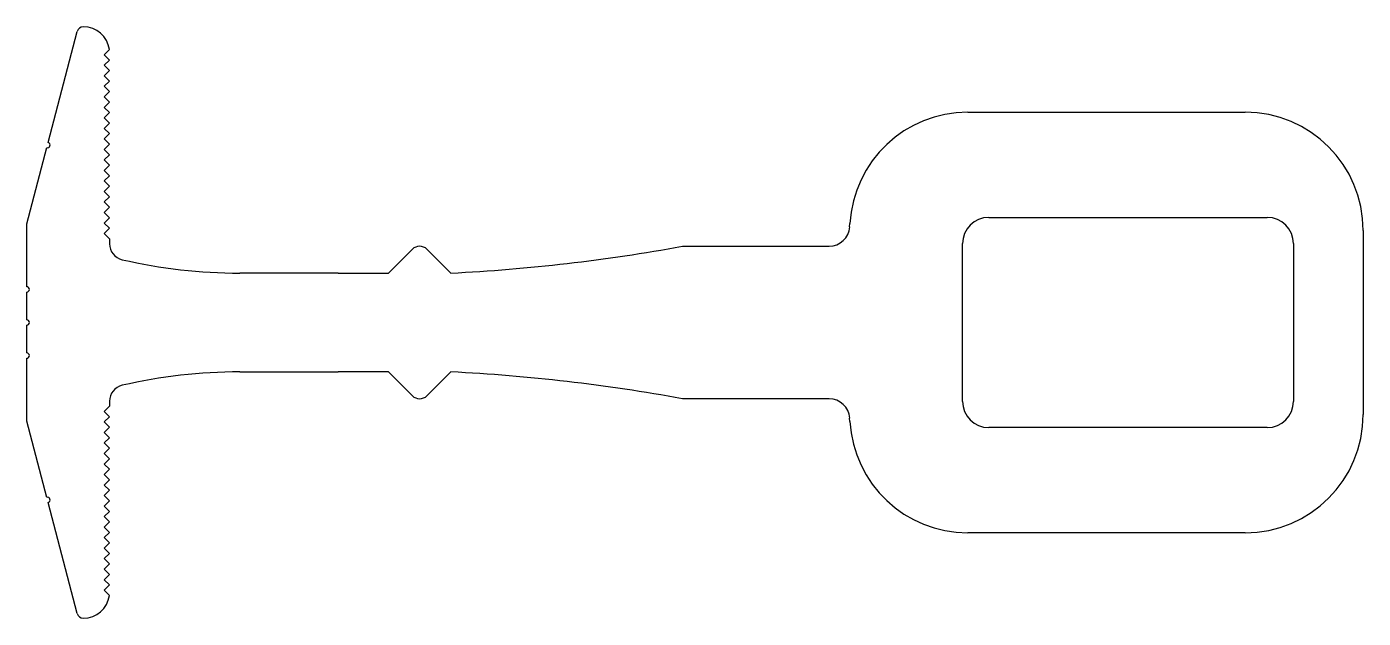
# Model space of a CAD drawing. Extents: x 2632.4 to 2697.1, y 1606.8 to 1635.4.
import ezdxf

# ---------------------------------------------------------------- set-up
doc = ezdxf.new("R2010")
doc.units = 0
doc.layers.get('0').update_dxf_attribs({"linetype": 'CONTINUOUS'})

msp = doc.modelspace()

# ---------------------------------------------------------------- linework, layer by layer
for p, q in [((2633.477, 1629.795), (2634.886, 1635.162)), ((2636.44, 1634.285), (2636.191, 1634.036)), ((2636.191, 1634.036), (2636.445, 1633.782)), ((2636.445, 1633.782), (2636.191, 1633.528)), ((2636.191, 1633.528), (2636.445, 1633.274)), ((2636.445, 1633.274), (2636.191, 1633.02)), ((2636.191, 1633.02), (2636.445, 1632.766)), ((2636.445, 1632.766), (2636.191, 1632.512)), ((2636.191, 1632.512), (2636.445, 1632.258)), ((2636.445, 1632.258), (2636.191, 1632.004)), ((2636.191, 1632.004), (2636.445, 1631.75)), ((2636.445, 1631.75), (2636.191, 1631.496)), ((2636.191, 1631.496), (2636.445, 1631.242)), ((2677.954, 1631.262), (2691.36, 1631.262)), ((2636.445, 1631.242), (2636.191, 1630.988)), ((2636.191, 1630.988), (2636.445, 1630.734)), ((2636.445, 1630.734), (2636.191, 1630.48)), ((2636.191, 1630.48), (2636.445, 1630.226)), ((2636.445, 1630.226), (2636.191, 1629.972)), ((2636.191, 1629.972), (2636.445, 1629.718)), ((2632.445, 1625.865), (2633.413, 1629.55)), ((2636.445, 1629.718), (2636.191, 1629.464)), ((2636.191, 1629.464), (2636.445, 1629.21)), ((2636.445, 1629.21), (2636.191, 1628.956)), ((2636.191, 1628.956), (2636.445, 1628.702)), ((2636.445, 1628.702), (2636.191, 1628.448)), ((2636.191, 1628.448), (2636.445, 1628.194)), ((2636.445, 1628.194), (2636.191, 1627.94)), ((2636.191, 1627.94), (2636.445, 1627.686)), ((2636.445, 1627.686), (2636.191, 1627.432)), ((2636.191, 1627.432), (2636.445, 1627.178)), ((2636.445, 1627.178), (2636.191, 1626.924)), ((2636.191, 1626.924), (2636.445, 1626.67)), ((2636.445, 1626.67), (2636.191, 1626.416)), ((2636.191, 1626.416), (2636.445, 1626.162)), ((2636.445, 1626.162), (2636.191, 1625.908)), ((2678.967, 1626.182), (2692.427, 1626.182)), ((2632.445, 1622.829), (2632.445, 1625.865)), ((2636.191, 1625.908), (2636.445, 1625.654)), ((2636.445, 1625.654), (2636.191, 1625.4)), ((2672.239, 1625.727), (2672.248, 1625.881)), ((2697.075, 1625.547), (2697.075, 1616.657)), ((2636.191, 1625.4), (2636.445, 1625.146)), ((2636.445, 1625.146), (2636.445, 1624.909)), ((2677.697, 1617.292), (2677.697, 1624.912)), ((2693.697, 1624.912), (2693.697, 1617.292)), ((2649.94, 1623.49), (2651.086, 1624.636)), ((2651.804, 1624.636), (2652.95, 1623.49)), ((2664.154, 1624.785), (2671.241, 1624.785)), ((2647.512, 1623.49), (2642.75, 1623.49)), ((2632.445, 1621.229), (2632.445, 1622.575)), ((2632.445, 1619.629), (2632.445, 1620.975)), ((2632.445, 1616.34), (2632.445, 1619.375)), ((2642.75, 1618.714), (2647.512, 1618.714)), ((2651.086, 1617.568), (2649.94, 1618.714)), ((2652.95, 1618.714), (2651.804, 1617.568)), ((2636.445, 1617.059), (2636.191, 1616.805)), ((2636.445, 1617.295), (2636.445, 1617.059)), ((2671.241, 1617.419), (2664.154, 1617.419)), ((2636.191, 1616.805), (2636.445, 1616.551)), ((2636.445, 1616.551), (2636.191, 1616.297)), ((2672.248, 1616.323), (2672.239, 1616.478)), ((2633.413, 1612.655), (2632.445, 1616.34)), ((2636.191, 1616.297), (2636.445, 1616.043)), ((2636.445, 1616.043), (2636.191, 1615.789)), ((2636.191, 1615.789), (2636.445, 1615.535)), ((2692.427, 1616.022), (2678.967, 1616.022)), ((2636.445, 1615.535), (2636.191, 1615.281)), ((2636.191, 1615.281), (2636.445, 1615.027)), ((2636.445, 1615.027), (2636.191, 1614.773)), ((2636.191, 1614.773), (2636.445, 1614.519)), ((2636.445, 1614.519), (2636.191, 1614.265)), ((2636.191, 1614.265), (2636.445, 1614.011)), ((2636.445, 1614.011), (2636.191, 1613.757)), ((2636.191, 1613.757), (2636.445, 1613.503)), ((2636.445, 1613.503), (2636.191, 1613.249)), ((2636.191, 1613.249), (2636.445, 1612.995)), ((2636.445, 1612.995), (2636.191, 1612.741)), ((2636.191, 1612.741), (2636.445, 1612.487)), ((2634.886, 1607.042), (2633.477, 1612.409)), ((2636.445, 1612.487), (2636.191, 1612.233)), ((2636.191, 1612.233), (2636.445, 1611.979)), ((2636.445, 1611.979), (2636.191, 1611.725)), ((2636.191, 1611.725), (2636.445, 1611.471)), ((2636.445, 1611.471), (2636.191, 1611.217)), ((2636.191, 1611.217), (2636.445, 1610.963)), ((2636.445, 1610.963), (2636.191, 1610.709)), ((2636.191, 1610.709), (2636.445, 1610.455)), ((2691.36, 1610.942), (2677.954, 1610.942)), ((2636.445, 1610.455), (2636.191, 1610.201)), ((2636.191, 1610.201), (2636.445, 1609.947)), ((2636.445, 1609.947), (2636.191, 1609.693)), ((2636.191, 1609.693), (2636.445, 1609.439)), ((2636.445, 1609.439), (2636.191, 1609.185)), ((2636.191, 1609.185), (2636.445, 1608.931)), ((2636.445, 1608.931), (2636.191, 1608.677)), ((2636.191, 1608.677), (2636.445, 1608.423)), ((2636.445, 1608.423), (2636.191, 1608.169)), ((2636.191, 1608.169), (2636.44, 1607.92))]:
    msp.add_line(p, q)
for centre, radius, start, end in [((2635.181, 1635.085), 0.305, 90, 165.29), ((2635.181, 1634.12), 1.27, 7.46959, 90), ((2677.954, 1625.547), 5.715, 90, 176.64828), ((2691.36, 1625.547), 5.715, 0, 90), ((2633.445, 1629.673), 0.127, 255.29, 75.29), ((2678.967, 1624.912), 1.27, 90, 180), ((2692.427, 1624.912), 1.27, 0, 90), ((2671.241, 1625.785), 1, 270, 356.64828), ((2637.239, 1624.909), 0.794, 180, 257.05772), ((2651.445, 1624.277), 0.508, 45, 135), ((2648.726, 1709.165), 85.779, 272.82281, 280.36174), ((2642.75, 1648.89), 25.4, 257.05772, 270), ((2648.726, 1709.165), 85.683, 269.18824, 270.81176), ((2632.445, 1622.702), 0.127, 270, 90), ((2632.445, 1621.102), 0.127, 270, 90), ((2632.445, 1619.502), 0.127, 270, 90), ((2642.75, 1593.314), 25.4, 90, 102.94228), ((2648.726, 1533.039), 85.683, 89.18824, 90.81176), ((2648.726, 1533.039), 85.779, 79.63826, 87.17719), ((2637.239, 1617.295), 0.794, 102.94228, 180), ((2651.445, 1617.927), 0.508, 225, 315), ((2671.241, 1616.419), 1, 3.35172, 90), ((2678.967, 1617.292), 1.27, 180, 270), ((2692.427, 1617.292), 1.27, 270, 0), ((2691.36, 1616.657), 5.715, 270, 0), ((2677.954, 1616.657), 5.715, 183.35172, 270), ((2633.445, 1612.532), 0.127, 284.71, 104.71), ((2635.181, 1608.085), 1.27, 270, 352.53041), ((2635.181, 1607.119), 0.305, 194.71, 270)]:
    msp.add_arc(centre, radius, start, end)

doc.saveas('drawing.dxf')
